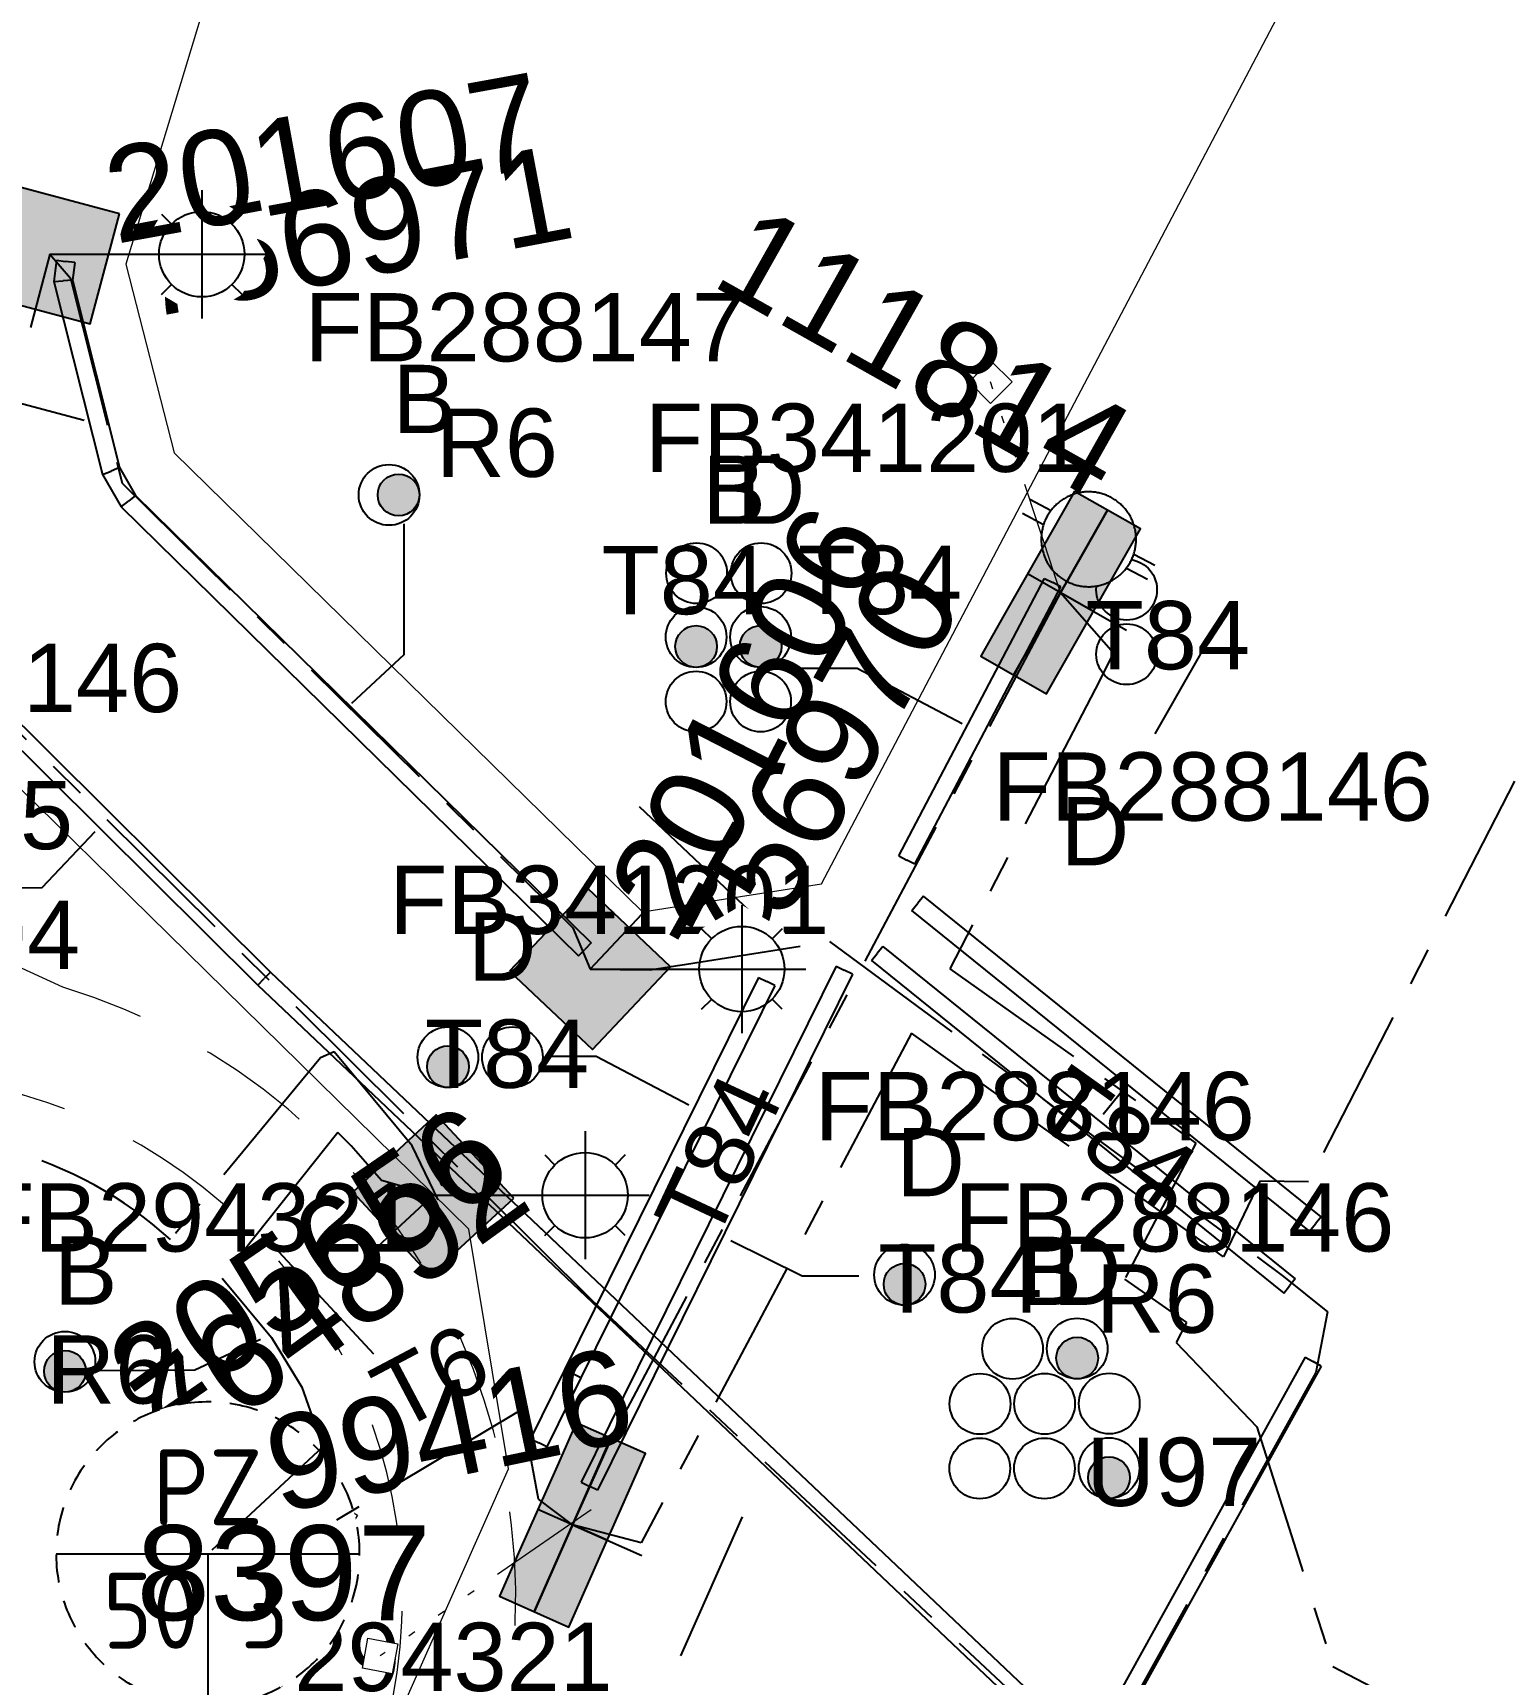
# Model space of a CAD drawing. Header units: metres. Extents: x 307635 to 308805, y 6256169 to 6257356.
# Drawn here: x 308569.11 to 308607.97, y 6256269.17 to 6256312.41 of the extents above; entities that cross this region are included whole.
import ezdxf
from ezdxf.enums import TextEntityAlignment as Align

# ---------------------------------------------------------------- set-up
doc = ezdxf.new("R2010")
doc.units = ezdxf.units.M
for name, pattern in [('Cable Exist UG', [7, 4, -1, 1, -1]), ('Dash', [5, 3, -2]), ('DASHED', [19.05, 12.7, -6.35]), ('PHANTOMX2', [6.6, 3, -0.75, 0.2, -0.75, 0.2, -0.75, 0.2, -0.75])]:
    doc.linetypes.add(name, pattern=pattern)
doc.layers.get('0').update_dxf_attribs({"color": 6})
doc.layers.get('Defpoints').update_dxf_attribs({"color": 250})
for name, color, linetype, lineweight in [('Cadastre Buildings_SP_EXT', 78, 'Continuous', 15), ('Cadastre Developer_SP_EXT', 98, 'Continuous', 15), ('Cadastre Land Parcels_SP_EXT', 118, 'Continuous', 15), ('Mains_LV_EXT', 163, 'Continuous', 25), ('Mains_LV_SL_EXT', 135, 'Continuous', 25), ('Mains_SL_EXT', 131, 'Continuous', 25), ('Mains_TR_EXT', 211, 'Continuous', 25), ('Services_SP_EXT', 42, 'PHANTOMX2', 20)]:
    doc.layers.add(name, color=color, linetype=linetype, lineweight=lineweight)
for name, color, linetype in [('Duct_SP_EXT', 30, 'Continuous'), ('Equip_LV_EXT', 7, 'Continuous'), ('Equip_SL_EXT', 7, 'Continuous'), ('Equip_SP_SL_EXT', 7, 'Continuous'), ('SupportsUG_SP_LV_EXT', 7, 'Continuous'), ('SupportsUG_SP_LV_SL_EXT', 7, 'Continuous')]:
    doc.layers.add(name, color=color, linetype=linetype)
doc.layers.add('UNKNOWN_FEATURES', color=1, linetype='DASHED', plot=False)
doc.styles.add('COLUMN_LABEL', font='arial.ttf', dxfattribs={"height": 2})
doc.styles.add('iecARIAL', font='arial.ttf', dxfattribs={"height": 2})
doc.styles.add('IESYMBOL1', font='isocp.shx')
doc.styles.add('POLE_LABEL', font='arial.ttf', dxfattribs={"height": 2})
doc.styles.add('SL_LABEL', font='arial.ttf', dxfattribs={"height": 2})
doc.styles.add('SLCP_LABEL', font='arial.ttf', dxfattribs={"height": 2})
doc.styles.get("Standard").update_dxf_attribs({"font": 'arial.ttf'})

# ---------------------------------------------------------------- blocks, each defined once
blk = doc.blocks.new('COLUMN_EXT')
blk.add_hatch(color=256).paths.add_polyline_path([(1.5, -1.5), (1.5, 1.5), (-1.5, 1.5), (-1.5, -1.5)])
blk.add_lwpolyline([(1.5, 1.5), (-1.5, 1.5), (-1.5, -1.5), (1.5, -1.5)], close=True)
at = {"layer": 'Defpoints', "flags": 128}
for points in [[(0, 0), (0, -2)], [(2, -4), (-2, -4)]]:
    blk.add_lwpolyline(points, dxfattribs=at)
at = {"flags": 1}
blk.add_attdef('Z', (-1.813, 2.351), '', height=0.2, rotation=180, dxfattribs=at)
at = {"flags": 9}
for tag, p in [('SUBURB', (-1.813, 1.8)), ('NOTES', (-1.813, 2)), ('STREETNAME', (-1.813, 1.6)), ('LOCATION', (-1.813, 1.4)), ('LEGEND', (-1.813, 1.2)), ('USAGE', (-1.813, 1)), ('STATE', (-1.813, 0.8)), ('COLUMN_TYPE', (-1.813, 0.4)), ('OWNED_BY', (-1.813, 0.6))]:
    blk.add_attdef(tag, text='', height=0.2, rotation=180, dxfattribs=at).set_placement(p, align=Align.MIDDLE_LEFT)
for tag, style, p in [('STRUCTURE_PLANT_NUMBER', 'POLE_LABEL', (-1.813, -0.031)), ('STREET_CODE', 'COLUMN_LABEL', (-1.813, 0.2))]:
    blk.add_attdef(tag, text='', height=0.2, rotation=180, dxfattribs=dict(at, style=style)).set_placement(p, align=Align.MIDDLE_LEFT)
at = {"style": 'COLUMN_LABEL', "width": 0.9, "flags": 8}
blk.add_attdef('ASSET_NUM', text='', height=2, rotation=270, dxfattribs=at).set_placement((2, -4), align=Align.MIDDLE_LEFT)
blk = doc.blocks.new('PILLAR_EXT')
blk.add_hatch(color=256).paths.add_polyline_path([(2.5, -1), (2.5, 1), (-2.5, 1), (-2.5, -1)])
for p, q in [((0, -1), (0, 1)), ((2.5, 0), (-2.5, 0))]:
    blk.add_line(p, q)
at = {"ltscale": 10}
blk.add_line((-2.5, 0), (2.5, 0), dxfattribs=at)
blk.add_lwpolyline([(2.5, 1), (1.25, 1), (-1.25, 1), (-2.5, 1), (-2.5, -1), (2.5, -1)], close=True)
at = {"layer": 'Defpoints'}
for p, q in [((0, 0), (0, -2)), ((2, -4), (-2, -4))]:
    blk.add_line(p, q, dxfattribs=at)
for tag, p, flags in [('STREETNAME', (0, 1.8), 9), ('SUBURB', (0, 2), 1), ('PARENT', (0, 1.6), 9), ('NOTES', (0, 1.4), 9), ('LOCATION', (0, 1.2), 9), ('LEGEND', (0, 1), 9), ('SUPPORT_TYPE', (0, 0.6), 9), ('USAGE', (0, 0.8), 9), ('OWNED_BY', (0, 0.2), 9), ('STATE', (0, 0.4), 9)]:
    blk.add_attdef(tag, p, '', height=0.2, rotation=180, dxfattribs=dict(flags=flags))
at = {"width": 0.9, "flags": 8}
blk.add_attdef('ASSET_NUM', text='', height=2, rotation=270, dxfattribs=at).set_placement((2, -4), align=Align.MIDDLE_LEFT)
blk = doc.blocks.new('DUCT_EXT')
blk.add_circle((0, 0.8), 0.8)
at = {"flags": 1}
blk.add_attdef('Z', (0, 0), '', height=0.2, dxfattribs=at)
at = {"flags": 9}
for tag, p in [('DUCT_CODE', (0, 0)), ('XSECT_TYPE', (0, -0.2)), ('FB_REFERENCE', (0, -0.4)), ('STATE', (0, -0.6)), ('NOTES', (0, -0.8))]:
    blk.add_attdef(tag, text='', height=0.2, dxfattribs=at).set_placement(p, align=Align.MIDDLE_LEFT)
blk = doc.blocks.new('SL_LANTERN_EXT')
at = {"flags": 9}
for tag, p in [('LRATECODE', (-7.4, 0)), ('LOUTREACHVOCAB', (-7.2, 0)), ('LOUTREACH', (-7, 0)), ('LANTNUMBER', (-6.6, 0)), ('LNEW', (-6.4, 0)), ('LMASTVOCAB', (-6.2, 0)), ('LMAST', (-6, 0)), ('LLAMPVOCAB', (-5.8, 0)), ('LLAMP', (-5.6, 0)), ('LEXIST', (-5.4, 0)), ('LCHARGE3PERCENT', (-5.2, 0)), ('LCHARGE3', (-5, 0)), ('LCHARGE2PERCENT', (-4.8, 0)), ('LCHARGE2', (-4.6, 0)), ('LCHARGE1PERCENT', (-4.4, 0)), ('LCHARGE1', (-4.2, 0)), ('LCATEGORY', (-4, 0)), ('LBRACKETVOCAB', (-3.8, 0)), ('LBRACKET', (-3.6, 0)), ('LKINGHEIGHT', (-3.4, 0)), ('CREPLACE', (-3.2, 0)), ('CREMOVE', (-3, 0)), ('CNUMBER', (-2.8, 0)), ('CNEW', (-2.6, 0)), ('CEXIST', (-2.4, 0)), ('USAGE', (-2.2, 0)), ('STATE', (-2, 0)), ('OWNED_BY', (-1.8, 0)), ('ORIENTATION', (-1.6, 0)), ('OPERATING_VOLTAGE', (-1.4, 0)), ('NO_PHASES', (-1.2, 0)), ('LANTERN_TYPE', (-1, 0)), ('LANTERN_PURPOSE', (-0.8, 0)), ('CONTROL_TYPE', (-0.6, 0)), ('CONSTRUCTED_VOLTAGE', (-0.4, 0))]:
    blk.add_attdef(tag, text='', height=0.001, rotation=270, dxfattribs=at).set_placement(p, align=Align.MIDDLE_LEFT)
at = {"style": 'SL_LABEL', "flags": 9}
blk.add_attdef('STREET_CODE', text='', height=0.001, rotation=270, dxfattribs=at).set_placement((0.001, 0), align=Align.MIDDLE_LEFT)
at = {"flags": 1}
blk.add_attdef('Z', (0, 0), '', height=0.001, rotation=270, dxfattribs=at)
at = {"width": 0.9}
blk.add_attdef('LNUMBER', text='', height=1, dxfattribs=at).set_placement((7, -1), align=Align.MIDDLE_LEFT)
at = {"flags": 9}
for tag, p in [('LREMOVE', (0, -7.6)), ('LREPLACE', (0, -7.8)), ('LTYPE', (0, -8)), ('LTYPEVOCAB', (0, -8.2)), ('LEGEND', (0, -8.4)), ('SUBURB', (0, -8.6)), ('STREETNAME', (0, -8.8)), ('LOCATION', (0, -9)), ('NOTES', (0, -9.2)), ('MAINTAINED_BY', (0, -9.863))]:
    blk.add_attdef(tag, text='', height=0.001, dxfattribs=at).set_placement(p, align=Align.MIDDLE_LEFT)
blk.add_attdef('OPERATED_BY', (0, -9.607), '', height=0.001, dxfattribs=at)
blk.add_wipeout([(5.688, 0), (5.061, -1.061), (4, -1.688), (2.939, -1.061), (2.313, 0), (2.939, 1.061), (4, 1.687), (5.061, 1.061)])
for p, q in [((4, 1.687), (4, 0)), ((2.939, 1.061), (3.205, 0.795)), ((5.061, 1.061), (4.795, 0.795)), ((0, 0), (4, 0)), ((4, 0), (5.688, 0)), ((4, 0), (4, -1.688)), ((2.939, -1.061), (3.205, -0.795)), ((5.061, -1.061), (4.795, -0.795))]:
    blk.add_line(p, q)
blk.add_circle((4, 0), 1.125)
blk = doc.blocks.new('CCP_EXT')
at = {"flags": 9}
for tag, p in [('OWNED_BY', (0, -1)), ('USAGE', (0, -1.2)), ('LEGEND', (0, -1.4)), ('STATE', (0, -1.8)), ('LIFE_SUPPORT', (0, -1.6)), ('NOTES', (0, -2))]:
    blk.add_attdef(tag, text='', height=0.2, dxfattribs=at).set_placement(p, align=Align.MIDDLE_LEFT)
blk.add_wipeout([(0, 0.566), (0.566, 0), (0, -0.566), (-0.566, 0)])
blk.add_lwpolyline([(-0.566, 0), (0, 0.566), (0.566, 0), (0, -0.566), (-0.566, 0)])
at = {"flags": 1}
blk.add_attdef('Z', (0, 0), '', height=0.2, dxfattribs=at)
at = {"flags": 9}
for tag, p in [('CCP_TYPE', (0, 0)), ('CONSTRUCTED_VOLTAGE', (0, -0.2)), ('NO_PHASES', (0, -0.4)), ('OPERATING_VOLTAGE', (0, -0.6)), ('ORIENTATION', (0, -0.8))]:
    blk.add_attdef(tag, text='', height=0.2, dxfattribs=at).set_placement(p, align=Align.MIDDLE_LEFT)
blk = doc.blocks.new('LV_UG_LINKS_OPEN_EXT')
at = {"layer": 'Equip_LV_EXT'}
for tag, height, flags, p in [('ACTUAL_STATUS', 0.167, 9, (3.167, -1.667)), ('CONSTRUCTED_VOLTAGE', 0.167, 9, (3.167, -1.833)), ('NO_PHASES', 0.167, 9, (3.167, -2)), ('OPERATING_VOLTAGE', 0.2, 9, (3, -2.6)), ('ORIENTATION', 0.2, 9, (3, -2.8)), ('STATE', 0.2, 9, (3, -3)), ('SWITCH_TYPE', 0.2, 9, (3, -3.2)), ('USAGE', 0.2, 9, (3, -3.4)), ('OWNED_BY', 0.2, 9, (3, -3.8)), ('NOTES', 0.2, 9, (3, -3.6)), ('OPERATED_BY', 0.2, 9, (3, -4)), ('MAINTAINED_BY', 0.2, 9, (3, -4.2)), ('NUMBER_OF_PHASES', 0.2, 9, (3, -4.4)), ('TYPE', 0.2, 9, (3, -4.6)), ('Z', 0.2, 1, (3, -4.8))]:
    blk.add_attdef(tag, text='', height=height, dxfattribs=dict(at, flags=flags)).set_placement(p, align=Align.MIDDLE_LEFT)
blk.add_wipeout([(4, 1.25), (3.969, 1.25), (3.939, 1.248), (3.908, 1.247), (3.877, 1.244), (3.847, 1.241), (3.817, 1.236), (3.786, 1.232), (3.756, 1.226), (3.726, 1.22), (3.696, 1.213), (3.667, 1.205), (3.637, 1.196), (3.608, 1.187), (3.579, 1.177), (3.55, 1.166), (3.522, 1.155), (3.493, 1.143), (3.466, 1.13), (3.438, 1.117), (3.411, 1.102), (3.384, 1.088), (3.357, 1.072), (3.331, 1.056), (3.306, 1.039), (3.28, 1.022), (3.255, 1.004), (3.231, 0.985), (3.207, 0.966), (3.184, 0.947), (3.161, 0.926), (3.138, 0.905), (3.116, 0.884), (3.095, 0.862), (3.074, 0.839), (3.053, 0.816), (3.034, 0.793), (3.015, 0.769), (2.996, 0.745), (2.978, 0.72), (2.961, 0.694), (2.944, 0.669), (2.928, 0.643), (2.912, 0.616), (2.898, 0.589), (2.883, 0.562), (2.87, 0.534), (2.857, 0.507), (2.845, 0.478), (2.834, 0.45), (2.823, 0.421), (2.813, 0.392), (2.804, 0.363), (2.795, 0.333), (2.787, 0.304), (2.78, 0.274), (2.774, 0.244), (2.768, 0.214), (2.764, 0.183), (2.759, 0.153), (2.756, 0.123), (2.753, 0.092), (2.752, 0.061), (2.75, 0.031), (2.75, 0), (2.75, -0.031), (2.752, -0.061), (2.753, -0.092), (2.756, -0.123), (2.759, -0.153), (2.764, -0.183), (2.768, -0.214), (2.774, -0.244), (2.78, -0.274), (2.787, -0.304), (2.795, -0.333), (2.804, -0.363), (2.813, -0.392), (2.823, -0.421), (2.834, -0.45), (2.845, -0.478), (2.857, -0.507), (2.87, -0.534), (2.883, -0.562), (2.898, -0.589), (2.912, -0.616), (2.928, -0.643), (2.944, -0.669), (2.961, -0.694), (2.978, -0.72), (2.996, -0.745), (3.015, -0.769), (3.034, -0.793), (3.053, -0.816), (3.074, -0.839), (3.095, -0.862), (3.116, -0.884), (3.138, -0.905), (3.161, -0.926), (3.184, -0.947), (3.207, -0.966), (3.231, -0.985), (3.255, -1.004), (3.28, -1.022), (3.306, -1.039), (3.331, -1.056), (3.357, -1.072), (3.384, -1.088), (3.411, -1.102), (3.438, -1.117), (3.466, -1.13), (3.493, -1.143), (3.522, -1.155), (3.55, -1.166), (3.579, -1.177), (3.608, -1.187), (3.637, -1.196), (3.667, -1.205), (3.696, -1.213), (3.726, -1.22), (3.756, -1.226), (3.786, -1.232), (3.817, -1.236), (3.847, -1.241), (3.877, -1.244), (3.908, -1.247), (3.939, -1.248), (3.969, -1.25), (4, -1.25), (4.031, -1.25), (4.061, -1.248), (4.092, -1.247), (4.123, -1.244), (4.153, -1.241), (4.183, -1.236), (4.214, -1.232), (4.244, -1.226), (4.274, -1.22), (4.304, -1.213), (4.333, -1.205), (4.363, -1.196), (4.392, -1.187), (4.421, -1.177), (4.45, -1.166), (4.478, -1.155), (4.507, -1.143), (4.534, -1.13), (4.562, -1.117), (4.589, -1.102), (4.616, -1.088), (4.643, -1.072), (4.669, -1.056), (4.694, -1.039), (4.72, -1.022), (4.745, -1.004), (4.769, -0.985), (4.793, -0.966), (4.816, -0.947), (4.839, -0.926), (4.862, -0.905), (4.884, -0.884), (4.905, -0.862), (4.926, -0.839), (4.947, -0.816), (4.966, -0.793), (4.985, -0.769), (5.004, -0.745), (5.022, -0.72), (5.039, -0.694), (5.056, -0.669), (5.072, -0.643), (5.088, -0.616), (5.102, -0.589), (5.117, -0.562), (5.13, -0.534), (5.143, -0.507), (5.155, -0.478), (5.166, -0.45), (5.177, -0.421), (5.187, -0.392), (5.196, -0.363), (5.205, -0.333), (5.213, -0.304), (5.22, -0.274), (5.226, -0.244), (5.232, -0.214), (5.236, -0.183), (5.241, -0.153), (5.244, -0.123), (5.247, -0.092), (5.248, -0.061), (5.25, -0.031), (5.25, 0), (5.25, 0.031), (5.248, 0.061), (5.247, 0.092), (5.244, 0.123), (5.241, 0.153), (5.236, 0.183), (5.232, 0.214), (5.226, 0.244), (5.22, 0.274), (5.213, 0.304), (5.205, 0.333), (5.196, 0.363), (5.187, 0.392), (5.177, 0.421), (5.166, 0.45), (5.155, 0.478), (5.143, 0.507), (5.13, 0.534), (5.117, 0.562), (5.102, 0.589), (5.088, 0.616), (5.072, 0.643), (5.056, 0.669), (5.039, 0.694), (5.022, 0.72), (5.004, 0.745), (4.985, 0.769), (4.966, 0.793), (4.947, 0.816), (4.926, 0.839), (4.905, 0.862), (4.884, 0.884), (4.862, 0.905), (4.839, 0.926), (4.816, 0.947), (4.793, 0.966), (4.769, 0.985), (4.745, 1.004), (4.72, 1.022), (4.694, 1.039), (4.669, 1.056), (4.643, 1.072), (4.616, 1.088), (4.589, 1.102), (4.562, 1.117), (4.534, 1.13), (4.507, 1.143), (4.478, 1.155), (4.45, 1.166), (4.421, 1.177), (4.392, 1.187), (4.363, 1.196), (4.333, 1.205), (4.304, 1.213), (4.274, 1.22), (4.244, 1.226), (4.214, 1.232), (4.183, 1.236), (4.153, 1.241), (4.123, 1.244), (4.092, 1.247), (4.061, 1.248), (4.031, 1.25)]).dxf.layer = 'Equip_LV_EXT'
for p, q in [((3.792, 1.863), (3.792, 1.232)), ((4.208, 1.863), (4.208, 1.232)), ((3.792, -1.232), (3.792, -1.863)), ((4.208, -1.232), (4.208, -1.863))]:
    blk.add_line(p, q, dxfattribs=at)
at = {"layer": 'Equip_LV_EXT', "flags": 128}
blk.add_lwpolyline([(4, 1.25), (3.969, 1.25), (3.939, 1.248), (3.908, 1.247), (3.877, 1.244), (3.847, 1.241), (3.817, 1.236), (3.786, 1.232), (3.756, 1.226), (3.726, 1.22), (3.696, 1.213), (3.667, 1.205), (3.637, 1.196), (3.608, 1.187), (3.579, 1.177), (3.55, 1.166), (3.522, 1.155), (3.493, 1.143), (3.466, 1.13), (3.438, 1.117), (3.411, 1.102), (3.384, 1.088), (3.357, 1.072), (3.331, 1.056), (3.306, 1.039), (3.28, 1.022), (3.255, 1.004), (3.231, 0.985), (3.207, 0.966), (3.184, 0.947), (3.161, 0.926), (3.138, 0.905), (3.116, 0.884), (3.095, 0.862), (3.074, 0.839), (3.053, 0.816), (3.034, 0.793), (3.015, 0.769), (2.996, 0.745), (2.978, 0.72), (2.961, 0.694), (2.944, 0.669), (2.928, 0.643), (2.912, 0.616), (2.898, 0.589), (2.883, 0.562), (2.87, 0.534), (2.857, 0.507), (2.845, 0.478), (2.834, 0.45), (2.823, 0.421), (2.813, 0.392), (2.804, 0.363), (2.795, 0.333), (2.787, 0.304), (2.78, 0.274), (2.774, 0.244), (2.768, 0.214), (2.764, 0.183), (2.759, 0.153), (2.756, 0.123), (2.753, 0.092), (2.752, 0.061), (2.75, 0.031), (2.75, 0), (2.75, -0.031), (2.752, -0.061), (2.753, -0.092), (2.756, -0.123), (2.759, -0.153), (2.764, -0.183), (2.768, -0.214), (2.774, -0.244), (2.78, -0.274), (2.787, -0.304), (2.795, -0.333), (2.804, -0.363), (2.813, -0.392), (2.823, -0.421), (2.834, -0.45), (2.845, -0.478), (2.857, -0.507), (2.87, -0.534), (2.883, -0.562), (2.898, -0.589), (2.912, -0.616), (2.928, -0.643), (2.944, -0.669), (2.961, -0.694), (2.978, -0.72), (2.996, -0.745), (3.015, -0.769), (3.034, -0.793), (3.053, -0.816), (3.074, -0.839), (3.095, -0.862), (3.116, -0.884), (3.138, -0.905), (3.161, -0.926), (3.184, -0.947), (3.207, -0.966), (3.231, -0.985), (3.255, -1.004), (3.28, -1.022), (3.306, -1.039), (3.331, -1.056), (3.357, -1.072), (3.384, -1.088), (3.411, -1.102), (3.438, -1.117), (3.466, -1.13), (3.493, -1.143), (3.522, -1.155), (3.55, -1.166), (3.579, -1.177), (3.608, -1.187), (3.637, -1.196), (3.667, -1.205), (3.696, -1.213), (3.726, -1.22), (3.756, -1.226), (3.786, -1.232), (3.817, -1.236), (3.847, -1.241), (3.877, -1.244), (3.908, -1.247), (3.939, -1.248), (3.969, -1.25), (4, -1.25), (4.031, -1.25), (4.061, -1.248), (4.092, -1.247), (4.123, -1.244), (4.153, -1.241), (4.183, -1.236), (4.214, -1.232), (4.244, -1.226), (4.274, -1.22), (4.304, -1.213), (4.333, -1.205), (4.363, -1.196), (4.392, -1.187), (4.421, -1.177), (4.45, -1.166), (4.478, -1.155), (4.507, -1.143), (4.534, -1.13), (4.562, -1.117), (4.589, -1.102), (4.616, -1.088), (4.643, -1.072), (4.669, -1.056), (4.694, -1.039), (4.72, -1.022), (4.745, -1.004), (4.769, -0.985), (4.793, -0.966), (4.816, -0.947), (4.839, -0.926), (4.862, -0.905), (4.884, -0.884), (4.905, -0.862), (4.926, -0.839), (4.947, -0.816), (4.966, -0.793), (4.985, -0.769), (5.004, -0.745), (5.022, -0.72), (5.039, -0.694), (5.056, -0.669), (5.072, -0.643), (5.088, -0.616), (5.102, -0.589), (5.117, -0.562), (5.13, -0.534), (5.143, -0.507), (5.155, -0.478), (5.166, -0.45), (5.177, -0.421), (5.187, -0.392), (5.196, -0.363), (5.205, -0.333), (5.213, -0.304), (5.22, -0.274), (5.226, -0.244), (5.232, -0.214), (5.236, -0.183), (5.241, -0.153), (5.244, -0.123), (5.247, -0.092), (5.248, -0.061), (5.25, -0.031), (5.25, 0), (5.25, 0.031), (5.248, 0.061), (5.247, 0.092), (5.244, 0.123), (5.241, 0.153), (5.236, 0.183), (5.232, 0.214), (5.226, 0.244), (5.22, 0.274), (5.213, 0.304), (5.205, 0.333), (5.196, 0.363), (5.187, 0.392), (5.177, 0.421), (5.166, 0.45), (5.155, 0.478), (5.143, 0.507), (5.13, 0.534), (5.117, 0.562), (5.102, 0.589), (5.088, 0.616), (5.072, 0.643), (5.056, 0.669), (5.039, 0.694), (5.022, 0.72), (5.004, 0.745), (4.985, 0.769), (4.966, 0.793), (4.947, 0.816), (4.926, 0.839), (4.905, 0.862), (4.884, 0.884), (4.862, 0.905), (4.839, 0.926), (4.816, 0.947), (4.793, 0.966), (4.769, 0.985), (4.745, 1.004), (4.72, 1.022), (4.694, 1.039), (4.669, 1.056), (4.643, 1.072), (4.616, 1.088), (4.589, 1.102), (4.562, 1.117), (4.534, 1.13), (4.507, 1.143), (4.478, 1.155), (4.45, 1.166), (4.421, 1.177), (4.392, 1.187), (4.363, 1.196), (4.333, 1.205), (4.304, 1.213), (4.274, 1.22), (4.244, 1.226), (4.214, 1.232), (4.183, 1.236), (4.153, 1.241), (4.123, 1.244), (4.092, 1.247), (4.061, 1.248), (4.031, 1.25)], close=True, dxfattribs=at)
blk = doc.blocks.new('CABLE_LARGE_EXT')
h = blk.add_hatch(color=256)
edge = h.paths.add_edge_path()
edge.add_arc((0, 0.55), 0.55, 0, 360)
blk.add_circle((0, 0.55), 0.55)
at = {"flags": 1}
blk.add_attdef('Z', (0, 0), '', height=0.2, dxfattribs=at)
at = {"flags": 9}
for tag, p in [('COND_CODE', (0, 0)), ('STATE', (0, -0.4)), ('FB_REFERENCE', (0, -0.2)), ('XSECT_SIZE', (0, -0.6)), ('NOTES', (0, -0.8))]:
    blk.add_attdef(tag, text='', height=0.2, dxfattribs=at).set_placement(p, align=Align.MIDDLE_LEFT)
blk = doc.blocks.new('SLCP_ZELL_EXT')
at = {"flags": 8}
blk.add_attdef('ASSET_NUM', text='', height=2, dxfattribs=at).set_placement((0, 6), align=Align.MIDDLE_CENTER)
for tag, flags, p in [('CONSTRUCTED_VOLTAGE', 9, (0.25, -0.5)), ('CONTROL_TYPE', 9, (0.25, -0.7)), ('NO_PHASES', 9, (0.25, -0.9)), ('OPERATING_VOLTAGE', 9, (0.25, -1.1)), ('ORIENTATION', 9, (0.25, -1.3)), ('OWNED_BY', 9, (0.25, -1.5)), ('OPERATED_BY', 9, (0.25, -1.7)), ('USAGE', 9, (0.25, -2.1)), ('MAINTAINED_BY', 9, (0.25, -1.9)), ('LOCATION', 9, (0.25, -2.3)), ('NOTES', 9, (0.25, -2.5)), ('STATE', 9, (0.25, -2.7)), ('STREETNAME', 9, (0.25, -2.9)), ('SUBURB', 9, (0.25, -3.1)), ('AMP_RATING', 9, (0.25, -3.3)), ('Z', 1, (0.25, -3.5))]:
    blk.add_attdef(tag, text='', height=0.2, dxfattribs=dict(flags=flags)).set_placement(p, align=Align.MIDDLE_LEFT)
blk.add_wipeout([(-0.049, 4), (-0.147, 3.997), (-0.245, 3.992), (-0.343, 3.985), (-0.441, 3.976), (-0.538, 3.964), (-0.635, 3.949), (-0.732, 3.932), (-0.828, 3.913), (-0.924, 3.892), (-1.019, 3.868), (-1.114, 3.842), (-1.208, 3.813), (-1.301, 3.782), (-1.394, 3.749), (-1.485, 3.714), (-1.576, 3.676), (-1.666, 3.637), (-1.754, 3.595), (-1.842, 3.551), (-1.929, 3.504), (-2.014, 3.456), (-2.098, 3.405), (-2.181, 3.353), (-2.263, 3.298), (-2.343, 3.242), (-2.422, 3.183), (-2.499, 3.123), (-2.575, 3.061), (-2.65, 2.997), (-2.722, 2.931), (-2.794, 2.863), (-2.863, 2.794), (-2.931, 2.722), (-2.997, 2.65), (-3.061, 2.575), (-3.123, 2.499), (-3.183, 2.422), (-3.242, 2.343), (-3.298, 2.263), (-3.353, 2.181), (-3.405, 2.098), (-3.456, 2.014), (-3.504, 1.929), (-3.551, 1.842), (-3.595, 1.754), (-3.637, 1.666), (-3.676, 1.576), (-3.714, 1.485), (-3.749, 1.394), (-3.782, 1.301), (-3.813, 1.208), (-3.842, 1.114), (-3.868, 1.019), (-3.892, 0.924), (-3.913, 0.828), (-3.932, 0.732), (-3.949, 0.635), (-3.964, 0.538), (-3.976, 0.441), (-3.985, 0.343), (-3.992, 0.245), (-3.997, 0.147), (-4, 0.049), (-4, -0.049), (-3.997, -0.147), (-3.992, -0.245), (-3.985, -0.343), (-3.976, -0.441), (-3.964, -0.538), (-3.949, -0.635), (-3.932, -0.732), (-3.913, -0.828), (-3.892, -0.924), (-3.868, -1.019), (-3.842, -1.114), (-3.813, -1.208), (-3.782, -1.301), (-3.749, -1.394), (-3.714, -1.485), (-3.676, -1.576), (-3.637, -1.666), (-3.595, -1.754), (-3.551, -1.842), (-3.504, -1.929), (-3.456, -2.014), (-3.405, -2.098), (-3.353, -2.181), (-3.298, -2.263), (-3.242, -2.343), (-3.183, -2.422), (-3.123, -2.499), (-3.061, -2.575), (-2.997, -2.65), (-2.931, -2.722), (-2.863, -2.794), (-2.794, -2.863), (-2.722, -2.931), (-2.65, -2.997), (-2.575, -3.061), (-2.499, -3.123), (-2.422, -3.183), (-2.343, -3.242), (-2.263, -3.298), (-2.181, -3.353), (-2.098, -3.405), (-2.014, -3.456), (-1.929, -3.504), (-1.842, -3.551), (-1.754, -3.595), (-1.666, -3.637), (-1.576, -3.676), (-1.485, -3.714), (-1.394, -3.749), (-1.301, -3.782), (-1.208, -3.813), (-1.114, -3.842), (-1.019, -3.868), (-0.924, -3.892), (-0.828, -3.913), (-0.732, -3.932), (-0.635, -3.949), (-0.538, -3.964), (-0.441, -3.976), (-0.343, -3.985), (-0.245, -3.992), (-0.147, -3.997), (-0.049, -4), (0.049, -4), (0.147, -3.997), (0.245, -3.992), (0.343, -3.985), (0.441, -3.976), (0.538, -3.964), (0.635, -3.949), (0.732, -3.932), (0.828, -3.913), (0.924, -3.892), (1.019, -3.868), (1.114, -3.842), (1.208, -3.813), (1.301, -3.782), (1.394, -3.749), (1.485, -3.714), (1.576, -3.676), (1.666, -3.637), (1.754, -3.595), (1.842, -3.551), (1.929, -3.504), (2.014, -3.456), (2.098, -3.405), (2.181, -3.353), (2.263, -3.298), (2.343, -3.242), (2.422, -3.183), (2.499, -3.123), (2.575, -3.061), (2.65, -2.997), (2.722, -2.931), (2.794, -2.863), (2.863, -2.794), (2.931, -2.722), (2.997, -2.65), (3.061, -2.575), (3.123, -2.499), (3.183, -2.422), (3.242, -2.343), (3.298, -2.263), (3.353, -2.181), (3.405, -2.098), (3.456, -2.014), (3.504, -1.929), (3.551, -1.842), (3.595, -1.754), (3.637, -1.666), (3.676, -1.576), (3.714, -1.485), (3.749, -1.394), (3.782, -1.301), (3.813, -1.208), (3.842, -1.114), (3.868, -1.019), (3.892, -0.924), (3.913, -0.828), (3.932, -0.732), (3.949, -0.635), (3.964, -0.538), (3.976, -0.441), (3.985, -0.343), (3.992, -0.245), (3.997, -0.147), (4, -0.049), (4, 0.049), (3.997, 0.147), (3.992, 0.245), (3.985, 0.343), (3.976, 0.441), (3.964, 0.538), (3.949, 0.635), (3.932, 0.732), (3.913, 0.828), (3.892, 0.924), (3.868, 1.019), (3.842, 1.114), (3.813, 1.208), (3.782, 1.301), (3.749, 1.394), (3.714, 1.485), (3.676, 1.576), (3.637, 1.666), (3.595, 1.754), (3.551, 1.842), (3.504, 1.929), (3.456, 2.014), (3.405, 2.098), (3.353, 2.181), (3.298, 2.263), (3.242, 2.343), (3.183, 2.422), (3.123, 2.499), (3.061, 2.575), (2.997, 2.65), (2.931, 2.722), (2.863, 2.794), (2.794, 2.863), (2.722, 2.931), (2.65, 2.997), (2.575, 3.061), (2.499, 3.123), (2.422, 3.183), (2.343, 3.242), (2.263, 3.298), (2.181, 3.353), (2.098, 3.405), (2.014, 3.456), (1.929, 3.504), (1.842, 3.551), (1.754, 3.595), (1.666, 3.637), (1.576, 3.676), (1.485, 3.714), (1.394, 3.749), (1.301, 3.782), (1.208, 3.813), (1.114, 3.842), (1.019, 3.868), (0.924, 3.892), (0.828, 3.913), (0.732, 3.932), (0.635, 3.949), (0.538, 3.964), (0.441, 3.976), (0.343, 3.985), (0.245, 3.992), (0.147, 3.997), (0.049, 4)])
for p, q in [((-4, 0), (4, 0)), ((0, 0), (0, -4))]:
    blk.add_line(p, q)
at = {"linetype": 'Dash', "ltscale": 0.25, "flags": 128}
blk.add_lwpolyline([(-0.049, 4), (-0.147, 3.997), (-0.245, 3.992), (-0.343, 3.985), (-0.441, 3.976), (-0.538, 3.964), (-0.635, 3.949), (-0.732, 3.932), (-0.828, 3.913), (-0.924, 3.892), (-1.019, 3.868), (-1.114, 3.842), (-1.208, 3.813), (-1.301, 3.782), (-1.394, 3.749), (-1.485, 3.714), (-1.576, 3.676), (-1.666, 3.637), (-1.754, 3.595), (-1.842, 3.551), (-1.929, 3.504), (-2.014, 3.456), (-2.098, 3.405), (-2.181, 3.353), (-2.263, 3.298), (-2.343, 3.242), (-2.422, 3.183), (-2.499, 3.123), (-2.575, 3.061), (-2.65, 2.997), (-2.722, 2.931), (-2.794, 2.863), (-2.863, 2.794), (-2.931, 2.722), (-2.997, 2.65), (-3.061, 2.575), (-3.123, 2.499), (-3.183, 2.422), (-3.242, 2.343), (-3.298, 2.263), (-3.353, 2.181), (-3.405, 2.098), (-3.456, 2.014), (-3.504, 1.929), (-3.551, 1.842), (-3.595, 1.754), (-3.637, 1.666), (-3.676, 1.576), (-3.714, 1.485), (-3.749, 1.394), (-3.782, 1.301), (-3.813, 1.208), (-3.842, 1.114), (-3.868, 1.019), (-3.892, 0.924), (-3.913, 0.828), (-3.932, 0.732), (-3.949, 0.635), (-3.964, 0.538), (-3.976, 0.441), (-3.985, 0.343), (-3.992, 0.245), (-3.997, 0.147), (-4, 0.049), (-4, -0.049), (-3.997, -0.147), (-3.992, -0.245), (-3.985, -0.343), (-3.976, -0.441), (-3.964, -0.538), (-3.949, -0.635), (-3.932, -0.732), (-3.913, -0.828), (-3.892, -0.924), (-3.868, -1.019), (-3.842, -1.114), (-3.813, -1.208), (-3.782, -1.301), (-3.749, -1.394), (-3.714, -1.485), (-3.676, -1.576), (-3.637, -1.666), (-3.595, -1.754), (-3.551, -1.842), (-3.504, -1.929), (-3.456, -2.014), (-3.405, -2.098), (-3.353, -2.181), (-3.298, -2.263), (-3.242, -2.343), (-3.183, -2.422), (-3.123, -2.499), (-3.061, -2.575), (-2.997, -2.65), (-2.931, -2.722), (-2.863, -2.794), (-2.794, -2.863), (-2.722, -2.931), (-2.65, -2.997), (-2.575, -3.061), (-2.499, -3.123), (-2.422, -3.183), (-2.343, -3.242), (-2.263, -3.298), (-2.181, -3.353), (-2.098, -3.405), (-2.014, -3.456), (-1.929, -3.504), (-1.842, -3.551), (-1.754, -3.595), (-1.666, -3.637), (-1.576, -3.676), (-1.485, -3.714), (-1.394, -3.749), (-1.301, -3.782), (-1.208, -3.813), (-1.114, -3.842), (-1.019, -3.868), (-0.924, -3.892), (-0.828, -3.913), (-0.732, -3.932), (-0.635, -3.949), (-0.538, -3.964), (-0.441, -3.976), (-0.343, -3.985), (-0.245, -3.992), (-0.147, -3.997), (-0.049, -4), (0.049, -4), (0.147, -3.997), (0.245, -3.992), (0.343, -3.985), (0.441, -3.976), (0.538, -3.964), (0.635, -3.949), (0.732, -3.932), (0.828, -3.913), (0.924, -3.892), (1.019, -3.868), (1.114, -3.842), (1.208, -3.813), (1.301, -3.782), (1.394, -3.749), (1.485, -3.714), (1.576, -3.676), (1.666, -3.637), (1.754, -3.595), (1.842, -3.551), (1.929, -3.504), (2.014, -3.456), (2.098, -3.405), (2.181, -3.353), (2.263, -3.298), (2.343, -3.242), (2.422, -3.183), (2.499, -3.123), (2.575, -3.061), (2.65, -2.997), (2.722, -2.931), (2.794, -2.863), (2.863, -2.794), (2.931, -2.722), (2.997, -2.65), (3.061, -2.575), (3.123, -2.499), (3.183, -2.422), (3.242, -2.343), (3.298, -2.263), (3.353, -2.181), (3.405, -2.098), (3.456, -2.014), (3.504, -1.929), (3.551, -1.842), (3.595, -1.754), (3.637, -1.666), (3.676, -1.576), (3.714, -1.485), (3.749, -1.394), (3.782, -1.301), (3.813, -1.208), (3.842, -1.114), (3.868, -1.019), (3.892, -0.924), (3.913, -0.828), (3.932, -0.732), (3.949, -0.635), (3.964, -0.538), (3.976, -0.441), (3.985, -0.343), (3.992, -0.245), (3.997, -0.147), (4, -0.049), (4, 0.049), (3.997, 0.147), (3.992, 0.245), (3.985, 0.343), (3.976, 0.441), (3.964, 0.538), (3.949, 0.635), (3.932, 0.732), (3.913, 0.828), (3.892, 0.924), (3.868, 1.019), (3.842, 1.114), (3.813, 1.208), (3.782, 1.301), (3.749, 1.394), (3.714, 1.485), (3.676, 1.576), (3.637, 1.666), (3.595, 1.754), (3.551, 1.842), (3.504, 1.929), (3.456, 2.014), (3.405, 2.098), (3.353, 2.181), (3.298, 2.263), (3.242, 2.343), (3.183, 2.422), (3.123, 2.499), (3.061, 2.575), (2.997, 2.65), (2.931, 2.722), (2.863, 2.794), (2.794, 2.863), (2.722, 2.931), (2.65, 2.997), (2.575, 3.061), (2.499, 3.123), (2.422, 3.183), (2.343, 3.242), (2.263, 3.298), (2.181, 3.353), (2.098, 3.405), (2.014, 3.456), (1.929, 3.504), (1.842, 3.551), (1.754, 3.595), (1.666, 3.637), (1.576, 3.676), (1.485, 3.714), (1.394, 3.749), (1.301, 3.782), (1.208, 3.813), (1.114, 3.842), (1.019, 3.868), (0.924, 3.892), (0.828, 3.913), (0.732, 3.932), (0.635, 3.949), (0.538, 3.964), (0.441, 3.976), (0.343, 3.985), (0.245, 3.992), (0.147, 3.997), (0.049, 4)], close=True, dxfattribs=at)
at = {"style": 'IESYMBOL1'}
for s, p in [('PZ', (0, 1.75)), ('50', (-1.5, -1.5)), ('3', (1.5, -1.5))]:
    blk.add_text(s, height=2, dxfattribs=at).set_placement(p, align=Align.MIDDLE_CENTER)

msp = doc.modelspace()

# ---------------------------------------------------------------- linework, layer by layer
at = {"layer": 'Cadastre Land Parcels_SP_EXT', "linetype": 'Continuous'}
msp.add_lwpolyline([(308564.239, 6256246.069), (308565.132, 6256246.939), (308566.011, 6256247.829), (308566.875, 6256248.741), (308567.723, 6256249.674), (308568.554, 6256250.627), (308569.371, 6256251.599), (308570.17, 6256252.592), (308570.953, 6256253.602), (308578.282, 6256267), (308581.645, 6256274.582), (308580.604, 6256280.896), (308560.313, 6256300.809), (308576.203, 6256353.024)], dxfattribs=at)
msp.add_lwpolyline([(308564.239, 6256246.069), (308565.132, 6256246.939), (308566.011, 6256247.829), (308566.875, 6256248.741), (308567.723, 6256249.674), (308568.554, 6256250.627), (308569.371, 6256251.599), (308570.17, 6256252.592), (308570.953, 6256253.602), (308578.282, 6256267), (308581.645, 6256274.582), (308580.604, 6256280.896), (308560.313, 6256300.809), (308576.203, 6256353.024)], dxfattribs=at)
at = {"layer": 'Duct_SP_EXT'}
for p, q in [((308570.948, 6256300.775), (308571.173, 6256300.866)), ((308570.948, 6256300.775), (308571.437, 6256299.922)), ((308571.398, 6256300.956), (308571.173, 6256300.866)), ((308571.398, 6256300.956), (308571.821, 6256300.219)), ((308571.821, 6256300.219), (308571.629, 6256300.071)), ((308571.437, 6256299.922), (308571.629, 6256300.071)), ((308571.437, 6256299.922), (308583.493, 6256288.095)), ((308591.933, 6256290.731), (308592.145, 6256290.619)), ((308592.358, 6256290.507), (308592.145, 6256290.619)), ((308592.28, 6256289.292), (308592.431, 6256289.479)), ((308592.581, 6256289.666), (308592.431, 6256289.479)), ((308603.062, 6256281.219), (308592.581, 6256289.666)), ((308602.761, 6256280.845), (308592.28, 6256289.292)), ((308575.039, 6256287.322), (308575.206, 6256287.494)), ((308575.373, 6256287.666), (308575.206, 6256287.494)), ((308603.062, 6256281.219), (308602.912, 6256281.032)), ((308602.761, 6256280.845), (308602.912, 6256281.032)), ((308602.38, 6256279.585), (308602.229, 6256279.398)), ((308602.079, 6256279.211), (308602.229, 6256279.398)), ((308602.647, 6256277.521), (308592.442, 6256259.125)), ((308602.647, 6256277.521), (308602.857, 6256277.404)), ((308603.067, 6256277.288), (308602.857, 6256277.404)), ((308603.067, 6256277.288), (308592.862, 6256258.892)), ((308582.228, 6256275.372), (308582.443, 6256275.266)), ((308582.658, 6256275.16), (308582.443, 6256275.266)), ((308583.561, 6256274.232), (308583.776, 6256274.125)), ((308583.991, 6256274.019), (308583.776, 6256274.125))]:
    msp.add_line(p, q, dxfattribs=at)
for points in [[(308578.891, 6256299.479), (308578.885, 6256296.024), (308577.511, 6256294.74)], [(308588.835, 6256295.674), (308590.834, 6256295.674), (308593.607, 6256294.215)], [(308566.185, 6256289.882), (308569.355, 6256289.892), (308570.752, 6256291.368)], [(308582.761, 6256285.454), (308583.955, 6256285.454), (308586.399, 6256284.168)], [(308597.844, 6256284.564), (308597.322, 6256283.916)], [(308590.879, 6256279.659), (308589.383, 6256279.659), (308587.504, 6256280.588)], [(308570.865, 6256277.168), (308573.378, 6256277.188), (308575.116, 6256277.999)], [(308575.078, 6256270.622), (308575.456, 6256272.36), (308577.043, 6256272.813), (308577.346, 6256274.041)]]:
    msp.add_lwpolyline(points, dxfattribs=at)
at = {"layer": 'Mains_SL_EXT', "linetype": 'Cable Exist UG'}
msp.add_lwpolyline([(308603.229, 6256278.719), (308602.926, 6256277.12), (308592.749, 6256258.842), (308593.176, 6256258.621), (308593.176, 6256258.621), (308598.606, 6256260.309), (308600.157, 6256260.506)], dxfattribs=at)
at = {"layer": 'UNKNOWN_FEATURES'}
msp.add_lwpolyline([(308571.02, 6256274.89), (308575.48, 6256274.89), (308575.48, 6256272.776), (308571.02, 6256272.774), (308571.021, 6256274.878)], dxfattribs=at)

# ---------------------------------------------------------------- block references
at = {"layer": 'Duct_SP_EXT', "rotation": 90}
for name, p in [('DUCT_EXT', (308579.3, 6256300.237)), ('CABLE_LARGE_EXT', (308579.3, 6256300.237)), ('DUCT_EXT', (308598.738, 6256297.74)), ('DUCT_EXT', (308598.738, 6256296.04))]:
    msp.add_blockref(name, p, dxfattribs=at)
at = {"layer": 'Duct_SP_EXT'}
for name, p in [('DUCT_EXT', (308586.605, 6256297.375)), ('DUCT_EXT', (308588.305, 6256297.375)), ('DUCT_EXT', (308586.592, 6256295.694)), ('DUCT_EXT', (308588.292, 6256295.694)), ('DUCT_EXT', (308586.592, 6256293.994)), ('DUCT_EXT', (308588.292, 6256293.994)), ('DUCT_EXT', (308580.051, 6256284.624)), ('DUCT_EXT', (308581.751, 6256284.624)), ('CABLE_LARGE_EXT', (308580.051, 6256284.624)), ('DUCT_EXT', (308592.085, 6256278.891)), ('CABLE_LARGE_EXT', (308592.085, 6256278.891)), ('DUCT_EXT', (308569.959, 6256276.601)), ('DUCT_EXT', (308594.932, 6256276.943)), ('DUCT_EXT', (308596.635, 6256276.948)), ('CABLE_LARGE_EXT', (308596.635, 6256276.948)), ('CABLE_LARGE_EXT', (308569.959, 6256276.601)), ('DUCT_EXT', (308594.074, 6256275.489)), ('DUCT_EXT', (308595.777, 6256275.493)), ('DUCT_EXT', (308597.481, 6256275.499)), ('DUCT_EXT', (308594.068, 6256273.791)), ('DUCT_EXT', (308595.772, 6256273.792)), ('DUCT_EXT', (308597.475, 6256273.797)), ('CABLE_LARGE_EXT', (308597.475, 6256273.797)), ('DUCT_EXT', (308575.04, 6256269.526)), ('CABLE_LARGE_EXT', (308575.097, 6256269.602))]:
    msp.add_blockref(name, p, dxfattribs=at)
at = {"layer": 'SupportsUG_SP_LV_SL_EXT'}
ref = msp.add_blockref('COLUMN_EXT', (308569.564, 6256306.577), dxfattribs=dict(at, rotation=345.0416760407678))
ref.add_attrib('ASSET_NUM', '756971', dxfattribs={"layer": '0', "height": 2.5, "rotation": 10.7319, "style": 'COLUMN_LABEL'}).set_placement((308571.564, 6256307.327), align=Align.TOP_LEFT)
ref = msp.add_blockref('COLUMN_EXT', (308583.797, 6256287.747), dxfattribs=dict(at, rotation=136.627251494053))
ref.add_attrib('ASSET_NUM', '756970', dxfattribs={"layer": '0', "height": 2.5, "rotation": 60.7386, "style": 'COLUMN_LABEL'}).set_placement((308585.797, 6256288.497), align=Align.TOP_LEFT)
ref = msp.add_blockref('COLUMN_EXT', (308579.665, 6256281.789), dxfattribs=dict(at, rotation=312.8776795768337))
ref.add_attrib('ASSET_NUM', '764892', dxfattribs={"layer": '0', "height": 2.5, "rotation": 35.8868, "style": 'COLUMN_LABEL'}).set_placement((308581.665, 6256282.539), align=Align.MIDDLE_RIGHT)

# ---------------------------------------------------------------- texts
at = {"layer": 'Duct_SP_EXT'}
for s, p in [('FB288147', (308576.276, 6256303.755)), ('B', (308578.588, 6256301.865)), ('R6', (308579.735, 6256300.714)), ('FB341201', (308585.245, 6256300.844)), ('B', (308586.755, 6256299.476)), ('D', (308587.655, 6256299.476)), ('FB288146', (308561.443, 6256294.516)), ('FB288146', (308594.404, 6256291.656)), ('Z15', (308565.839, 6256290.905)), ('D', (308596.192, 6256290.48)), ('FB341201', (308578.5, 6256288.672)), ('W94', (308565.187, 6256287.75)), ('D', (308580.572, 6256287.437)), ('FB288146', (308589.711, 6256283.236)), ('D', (308591.86, 6256281.762)), ('FB294321', (308567.616, 6256280.304)), ('FB288146', (308593.39, 6256280.304)), ('B', (308569.666, 6256278.903)), ('T84', (308591.388, 6256278.698)), ('B', (308595.085, 6256278.897)), ('D', (308595.986, 6256278.899)), ('R6', (308597.123, 6256278.165)), ('U97', (308596.874, 6256273.601)), ('T6', (308573.282, 6256270.54)), ('B', (308574.794, 6256269.444)), ('FB294321', (308572.791, 6256268.726))]:
    msp.add_text(s, height=1.8, dxfattribs=at).set_placement(p)
at = {"layer": 'Mains_LV_EXT'}
msp.add_text('T84', height=1.8, rotation=324.3839, dxfattribs=at).set_placement((308595.392, 6256283.819))

# ---------------------------------------------------------------- next in the draw order: block references
at = {"layer": 'Equip_SP_SL_EXT'}
ref = msp.add_blockref('SL_LANTERN_EXT', (308569.564, 6256306.577), dxfattribs=at)
ref.add_attrib('ASSET_NUM', '201607', dxfattribs={"layer": '0', "height": 2.5, "rotation": 10.3048, "style": 'iecARIAL'}).set_placement((308571.064, 6256308.077), align=Align.MIDDLE_LEFT)
ref = msp.add_blockref('SL_LANTERN_EXT', (308583.797, 6256287.747), dxfattribs=at)
ref.add_attrib('ASSET_NUM', '201606', dxfattribs={"layer": '0', "height": 2.5, "rotation": 62.7932, "style": 'iecARIAL'}).set_placement((308585.297, 6256289.247), align=Align.MIDDLE_LEFT)
ref = msp.add_blockref('SL_LANTERN_EXT', (308579.665, 6256281.789), dxfattribs=at)
ref.add_attrib('ASSET_NUM', '205656', dxfattribs={"layer": '0', "height": 2.5, "rotation": 34.4502, "style": 'iecARIAL'}).set_placement((308581.165, 6256283.289), align=Align.MIDDLE_RIGHT)
at = {"layer": 'Services_SP_EXT'}
msp.add_blockref('CCP_EXT', (308594.351, 6256303.216), dxfattribs=at)
for p, rotation in [((308577.117, 6256273.229), 103.7123823741601), ((308578.263, 6256269.65), 34.37503812535768)]:
    msp.add_blockref('CCP_EXT', p, dxfattribs=dict(at, rotation=rotation))

# ---------------------------------------------------------------- next in the draw order: linework, layer by layer
at = {"layer": 'Cadastre Buildings_SP_EXT', "linetype": 'Continuous'}
msp.add_lwpolyline([(308584.954, 6256350.45), (308571.564, 6256306.317), (308572.835, 6256301.346), (308585.178, 6256289.253), (308589.896, 6256289.995), (308589.896, 6256289.995), (308607.13, 6256322.757)], dxfattribs=at)
at = {"layer": 'Cadastre Developer_SP_EXT', "linetype": 'Dash'}
msp.add_lwpolyline([(308560.91, 6256316.435), (308555.399, 6256309.459), (308555.399, 6256309.459, 0.420441), (308561.655, 6256287.722), (308561.655, 6256287.722), (308568.844, 6256284.429), (308568.844, 6256284.429, -0.402915), (308578.45, 6256267.863), (308578.45, 6256267.863), (308577.906, 6256266.213), (308580.871, 6256265.56), (308580.871, 6256265.56, 0.427954), (308569.902, 6256287.269), (308569.902, 6256287.269), (308563.047, 6256290.414), (308563.047, 6256290.414, -0.397582), (308558.22, 6256307.354), (308558.22, 6256307.354), (308563.485, 6256314.896)], format="xyb", dxfattribs=at)
at = {"layer": 'Duct_SP_EXT'}
for p, q in [((308575.373, 6256287.666), (308552.828, 6256310.047)), ((308575.039, 6256287.322), (308552.49, 6256309.707)), ((308569.739, 6256306.418), (308569.669, 6256305.863)), ((308569.739, 6256306.418), (308569.977, 6256306.388)), ((308570.215, 6256306.358), (308569.977, 6256306.388)), ((308570.215, 6256306.358), (308570.157, 6256305.892)), ((308569.669, 6256305.863), (308569.913, 6256305.878)), ((308569.669, 6256305.863), (308570.948, 6256300.775)), ((308570.157, 6256305.892), (308569.913, 6256305.878)), ((308570.157, 6256305.892), (308571.398, 6256300.956)), ((308571.821, 6256300.219), (308583.829, 6256288.438)), ((308583.493, 6256288.095), (308583.661, 6256288.266)), ((308583.829, 6256288.438), (308583.661, 6256288.266)), ((308591.213, 6256287.969), (308591.364, 6256288.156)), ((308591.515, 6256288.343), (308591.364, 6256288.156)), ((308591.515, 6256288.343), (308602.38, 6256279.585)), ((308590.283, 6256287.825), (308583.561, 6256274.232)), ((308590.283, 6256287.825), (308590.498, 6256287.719)), ((308590.713, 6256287.612), (308590.498, 6256287.719)), ((308591.213, 6256287.969), (308602.079, 6256279.211)), ((308601.571, 6256262.186), (308575.039, 6256287.322)), ((308601.853, 6256262.58), (308575.373, 6256287.666)), ((308588.237, 6256287.523), (308583.125, 6256277.186)), ((308588.667, 6256287.311), (308583.556, 6256276.974)), ((308590.713, 6256287.612), (308583.991, 6256274.019)), ((308588.237, 6256287.523), (308588.452, 6256287.417)), ((308588.667, 6256287.311), (308588.452, 6256287.417)), ((308583.125, 6256277.186), (308582.228, 6256275.372)), ((308583.556, 6256276.974), (308582.658, 6256275.16)), ((308583.125, 6256277.186), (308583.34, 6256277.08)), ((308583.556, 6256276.974), (308583.34, 6256277.08))]:
    msp.add_line(p, q, dxfattribs=at)
at = {"layer": 'Mains_SL_EXT', "linetype": 'Cable Exist UG'}
for points in [[(308569.564, 6256306.577), (308570.108, 6256305.951), (308570.108, 6256305.951), (308571.463, 6256300.543), (308583.341, 6256288.836), (308583.797, 6256287.747)], [(308583.797, 6256287.747), (308585.381, 6256287.726), (308585.381, 6256287.726), (308590.108, 6256288.471), (308602.073, 6256279.647), (308603.229, 6256278.719)]]:
    msp.add_lwpolyline(points, dxfattribs=at)
msp.add_lwpolyline([(308579.792, 6256281.664), (308579.112, 6256283.09), (308577.052, 6256285.568), (308576.696, 6256285.409), (308572.738, 6256280.618), (308572.738, 6256280.618, 0.12056), (308568.433, 6256282.983), (308568.433, 6256282.983), (308567.667, 6256283.266), (308560.964, 6256286.368), (308560.901, 6256286.403), (308560.901, 6256286.403, -0.154089), (308553.875, 6256294.114), (308553.875, 6256294.114), (308553.194, 6256295.547)], format="xyb", dxfattribs=at)
at = {"layer": 'Services_SP_EXT'}
msp.add_lwpolyline([(308583.827, 6256273.502), (308578.263, 6256269.65)], dxfattribs=at)

# ---------------------------------------------------------------- next in the draw order: block references
at = {"layer": 'Duct_SP_EXT'}
for p in [(308586.592, 6256295.694), (308588.292, 6256295.694)]:
    msp.add_blockref('CABLE_LARGE_EXT', p, dxfattribs=at)

# ---------------------------------------------------------------- next in the draw order: texts
for s, p in [('T84', (308584.097, 6256297.094)), ('T84', (308589.27, 6256297.098)), ('T84', (308579.442, 6256284.617)), ('R6', (308569.467, 6256276.299))]:
    msp.add_text(s, height=1.8, dxfattribs=at).set_placement(p)
at = {"layer": 'Mains_LV_EXT'}
msp.add_text('T84', height=1.8, rotation=64.9128, dxfattribs=at).set_placement((308587.081, 6256280.456))

# ---------------------------------------------------------------- next in the draw order: block references
at = {"layer": 'Equip_LV_EXT', "rotation": 62.20087048925522}
msp.add_blockref('LV_UG_LINKS_OPEN_EXT', (308595.072, 6256295.531), dxfattribs=at)
at = {"layer": 'Equip_SL_EXT'}
ref = msp.add_blockref('SLCP_ZELL_EXT', (308573.725, 6256272.343), dxfattribs=at)
ref.add_attrib('ASSET_NUM', '8397', dxfattribs={"layer": '0', "height": 2.5, "style": 'SLCP_LABEL'}).set_placement((308575.725, 6256273.093), align=Align.TOP_CENTER)

# ---------------------------------------------------------------- next in the draw order: linework, layer by layer
at = {"layer": 'Duct_SP_EXT'}
for p, q in [((308591.933, 6256290.731), (308595.776, 6256298.038)), ((308592.358, 6256290.507), (308596.201, 6256297.814)), ((308595.776, 6256298.038), (308595.989, 6256297.926)), ((308596.201, 6256297.814), (308595.989, 6256297.926))]:
    msp.add_line(p, q, dxfattribs=at)
at = {"layer": 'Mains_LV_EXT', "linetype": 'Cable Exist UG'}
for points in [[(308616.955, 6256303.829), (308613.711, 6256303.042), (308613.711, 6256303.042), (308608.162, 6256292.694), (308602.728, 6256282.144), (308601.452, 6256282.159), (308600.488, 6256280.169), (308592.271, 6256286.055), (308585.142, 6256272.626), (308583.335, 6256273.103)], [(308596.198, 6256297.665), (308584.37, 6256275.414), (308584.37, 6256275.414), (308583.335, 6256273.103)], [(308596.198, 6256297.665), (308597.591, 6256296.077), (308597.591, 6256296.077), (308597.11, 6256295.116), (308597.11, 6256295.116), (308593.276, 6256287.756), (308599.761, 6256283.162), (308599.761, 6256283.162), (308597.883, 6256279.575), (308599.513, 6256278.437), (308599.239, 6256277.91), (308601.368, 6256275.686), (308603.376, 6256269.374), (308621.717, 6256259.836), (308623.868, 6256258.723), (308625.984, 6256257.747), (308625.984, 6256257.747), (308630.304, 6256255.766), (308636.92, 6256253.379), (308646.967, 6256250.888)]]:
    msp.add_lwpolyline(points, dxfattribs=at)
at = {"layer": 'Mains_LV_SL_EXT', "linetype": 'Cable Exist UG'}
msp.add_lwpolyline([(308583.335, 6256273.103), (308582.442, 6256273.777), (308581.996, 6256276.141), (308577.117, 6256273.229)], dxfattribs=at)
at = {"layer": 'Mains_SL_EXT', "linetype": 'Cable Exist UG'}
msp.add_lwpolyline([(308579.665, 6256281.789), (308578.303, 6256282.177), (308577.499, 6256283.086), (308577.147, 6256283.44), (308574.098, 6256279.607), (308575.403, 6256278.043), (308576.205, 6256276.728), (308576.754, 6256275.161), (308573.725, 6256272.343)], dxfattribs=at)
at = {"layer": 'Mains_TR_EXT', "linetype": 'Cable Exist UG'}
msp.add_lwpolyline([(308652.221, 6256243.154), (308640.496, 6256245.296), (308629.22, 6256248.309), (308620.694, 6256252.291), (308601.573, 6256262.473), (308583.863, 6256279.008), (308583.863, 6256279.008), (308552.672, 6256309.903), (308518.328, 6256361.781), (308518.328, 6256361.781, 0.187645), (308498.695, 6256373.682), (308498.695, 6256373.682), (308470.309, 6256381.954), (308462.286, 6256382.553), (308460.524, 6256382.169)], format="xyb", dxfattribs=at)
at = {"layer": 'Services_SP_EXT'}
msp.add_lwpolyline([(308596.198, 6256297.665), (308594.351, 6256303.216)], dxfattribs=at)

# ---------------------------------------------------------------- next in the draw order: block references
at = {"layer": 'SupportsUG_SP_LV_EXT'}
ref = msp.add_blockref('PILLAR_EXT', (308596.198, 6256297.665), dxfattribs=dict(at, rotation=60.3194492797271))
ref.add_attrib('ASSET_NUM', '111814', dxfattribs={"layer": '0', "height": 2.5, "rotation": 330.6013, "style": 'iecARIAL'}).set_placement((308597.698, 6256301.165), align=Align.MIDDLE_RIGHT)
ref = msp.add_blockref('PILLAR_EXT', (308583.335, 6256273.103), dxfattribs=dict(at, rotation=66.14379264600618))
ref.add_attrib('ASSET_NUM', '99416', dxfattribs={"layer": '0', "height": 2.5, "rotation": 11.7386, "style": 'iecARIAL'}).set_placement((308584.835, 6256276.603), align=Align.MIDDLE_RIGHT)

# ---------------------------------------------------------------- next in the draw order: texts
at = {"layer": 'Duct_SP_EXT'}
msp.add_text('T84', height=1.8, dxfattribs=at).set_placement((308596.858, 6256295.643))
at = {"layer": 'Mains_LV_SL_EXT'}
msp.add_text('T6', height=1.8, rotation=27.8608, dxfattribs=at).set_placement((308578.72, 6256275.523))

doc.saveas('drawing.dxf')
